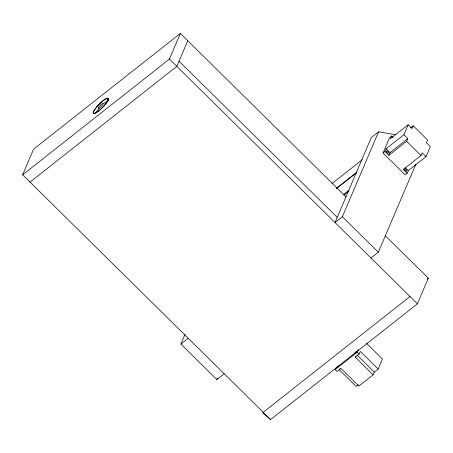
<?xml version="1.0" encoding="UTF-8"?>
<svg xmlns="http://www.w3.org/2000/svg" width="453" height="453" viewBox="0 0 453 453"><rect width="100%" height="100%" fill="white"/><g stroke="black" fill="none" stroke-linecap="round" stroke-linejoin="round"><path stroke-width="0.68" d="M385.418 235.837L428.323 278.187L417.389 303.827L270.6 419.574L22.65 174.813L33.584 149.173L180.373 33.426L345.967 196.896M22.65 174.813L169.439 59.06L180.373 33.426M187.757 40.713L176.823 66.353L30.034 182.1M224.195 373.77L216.857 379.557L180.906 344.07L185.062 334.331M216.857 379.557L217.406 378.261M378.589 131.84L371.25 137.627L335.033 222.531L342.372 216.744L378.589 131.84L395.814 134.711M410.463 128.012L413.244 125.826L427.621 140.017L426.466 142.735L430.35 146.568L426.063 156.613L408.295 170.628L407.139 173.34L405.209 174.864L383.057 152.995L389.654 137.525L391.585 136.002L393.045 137.44M383.057 152.995L384.988 151.472L386.143 148.76L403.912 134.745L408.198 124.7L412.083 128.539L413.244 125.826M391.585 136.002L390.429 138.714L408.198 124.7M384.988 151.472L388.872 155.311L390.033 152.593L407.802 138.584L403.912 134.745M388.872 155.311L406.641 141.296L407.802 138.584M370.984 258.017L378.323 252.23L415.865 164.213M407.139 173.34L403.255 169.501L421.024 155.492L422.179 152.78L426.063 156.613M366.562 343.329L382.457 359.014L378.17 369.059L374.308 372.106L373.147 374.818L358.855 386.086L340.979 368.442L337.117 371.488L335.175 369.569L335.724 368.278M335.175 369.569L357.19 352.208L358.295 349.625M373.147 374.818L355.271 357.174L355.735 356.086M355.271 357.174L359.138 354.127L360.294 351.409L378.17 369.059M331.913 183.635L362.383 159.609M336.511 188.199L357.004 172.038M336.613 188.488L356.556 172.763M343.34 194.665L348.878 190.294M343.963 195.028L348.397 191.534M180.906 344.07L188.244 338.283M427.213 279.059L428.323 278.187M410.005 296.534L262.559 412.808L270.6 419.574M358.363 384.682L356.154 386.42L339.269 369.756M106.648 98.499C109.116 97.231 108.335 100.77 107.242 101.704A10.64 2.361 -45.4 0 1 96.144 112.786A10.64 2.361 -45.4 0 1 95 109.026A10.64 2.361 -45.4 0 1 106.296 98.601C107.916 97.395 109.031 99.167 107.91 100.487A10.345 2.293 -45.4 0 1 97.169 111.982A10.345 2.293 -45.4 0 1 95.238 108.947A10.345 2.293 -45.4 0 1 106.648 98.499L108.527 100.356M406.641 141.296L421.024 155.492M386.143 148.76L390.033 152.593M405.384 167.746L408.295 170.628M342.372 216.744L378.323 252.23M179.02 61.195L337.236 217.372M169.439 59.06L417.389 303.827M107.633 98.261L108.709 99.218M357.19 352.208L359.138 354.127M357.423 355.435L374.308 372.106M95.815 112.95A10.345 2.293 -45.4 0 1 98.828 108.595M103.482 103.85A10.345 2.293 -45.4 0 1 108.091 100.555M338.572 365.673A1.399 0.311 -45.4 0 1 338 366.805A1.399 0.311 -45.4 0 1 336.687 367.666A1.399 0.311 -45.4 0 1 337.717 366.228M356.369 351.522A1.399 0.311 -45.4 0 1 356.647 351.89A1.399 0.311 -45.4 0 1 355.169 353.312A1.399 0.311 -45.4 0 1 355.146 352.694M355.362 352.428A1.399 0.311 -45.4 0 1 355.611 352.168M355.871 351.913A1.399 0.311 -45.4 0 1 356.132 351.692M357.496 354.971A1.399 0.311 -45.4 0 1 357.253 355.141M340.107 368.549A1.399 0.311 -45.4 0 1 339.858 368.816M99.462 108.018A3.358 0.747 -45.4 0 0 103.154 103.782A3.358 0.747 -45.4 0 0 99.586 106.11A3.358 0.747 -45.4 0 0 99.462 108.018M386.619 151.834A1.399 0.668 51.7 0 0 388.374 153.137A1.399 0.668 51.7 0 0 387.536 151.132A1.399 0.668 51.7 0 0 386.619 151.834M404.886 169.864A1.399 0.668 51.7 0 0 406.641 171.166A1.399 0.668 51.7 0 0 405.803 169.162A1.399 0.668 51.7 0 0 404.886 169.864"/></g></svg>
